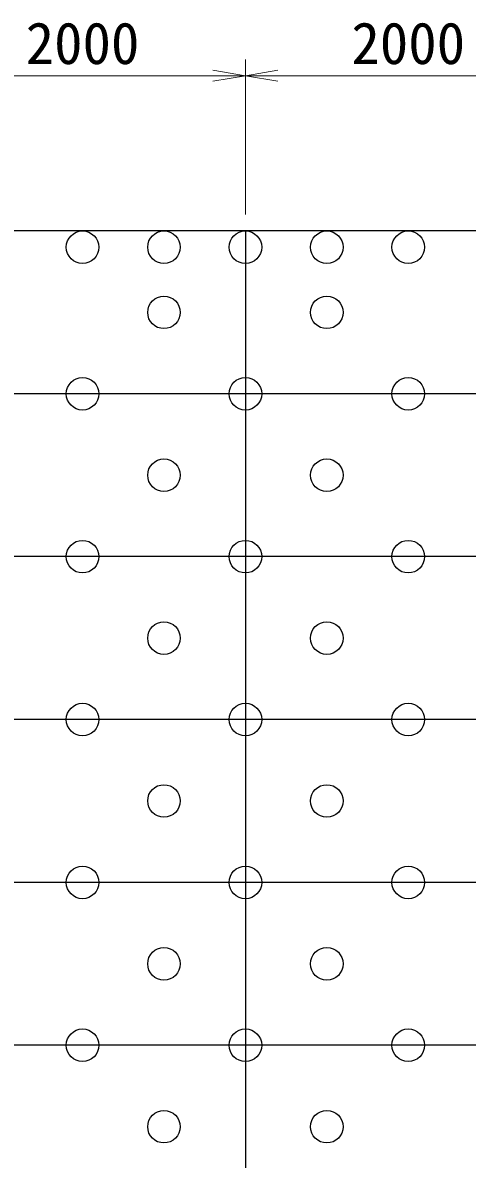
# Model space of a CAD drawing. Units: millimetres, scale not verified. Extents: x 690 to 40690, y 684 to 28809.
# Drawn here: x 30334 to 33064, y 13919 to 20898 of the extents above; entities that cross this region are included whole.
import ezdxf
from ezdxf.enums import TextEntityAlignment as Align

# ---------------------------------------------------------------- set-up
doc = ezdxf.new("R2010")
doc.units = ezdxf.units.MM
doc.header["$LTSCALE"] = 100
doc.layers.add('C-STR', color=1, linetype='Continuous', lineweight=25)
doc.layers.add('C-STR-DIM', color=1, linetype='Continuous', lineweight=13)
doc.styles.add('ＭＳ ゴシック', font='')
doc.styles.get('ＭＳ ゴシック').set_extended_font_data('MS Gothic')

msp = doc.modelspace()

# ---------------------------------------------------------------- linework, layer by layer
at = {"layer": 'C-STR', "color": 7}
for p, q in [((35701.5, 19619.2), (25701.5, 19619.2)), ((31701.5, 19619.2), (31701.5, 9619.2)), ((35701.5, 18619.2), (25701.5, 18619.2)), ((35701.5, 17619.2), (25701.5, 17619.2)), ((35701.5, 16619.2), (25701.5, 16619.2)), ((35701.5, 15619.2), (25701.5, 15619.2)), ((35701.5, 14619.2), (25701.5, 14619.2))]:
    msp.add_line(p, q, dxfattribs=at)
for centre in [(30701.5, 19519.2), (31201.5, 19519.2), (31701.5, 19519.2), (32201.5, 19519.2), (32701.5, 19519.2), (31201.5, 19119.2), (32201.5, 19119.2), (30701.5, 18619.2), (31701.5, 18619.2), (32701.5, 18619.2), (31201.5, 18119.2), (32201.5, 18119.2), (30701.5, 17619.2), (31701.5, 17619.2), (32701.5, 17619.2), (31201.5, 17119.2), (32201.5, 17119.2), (30701.5, 16619.2), (31701.5, 16619.2), (32701.5, 16619.2), (31201.5, 16119.2), (32201.5, 16119.2), (30701.5, 15619.2), (31701.5, 15619.2), (32701.5, 15619.2), (31201.5, 15119.2), (32201.5, 15119.2), (30701.5, 14619.2), (31701.5, 14619.2), (32701.5, 14619.2), (31201.5, 14119.2), (32201.5, 14119.2)]:
    msp.add_circle(centre, 100, dxfattribs=at)
at = {"layer": 'C-STR-DIM'}
for p, q in [((31701.5, 19719.2), (31701.5, 20672)), ((31701.5, 19719.2), (31701.5, 20672)), ((29701.5, 20572), (31701.5, 20572)), ((31701.5, 20572), (33701.5, 20572))]:
    msp.add_line(p, q, dxfattribs=at)
for points in [[(31501.5, 20538.6), (31701.5, 20572), (31501.5, 20605.3)], [(31901.5, 20605.3), (31701.5, 20572), (31901.5, 20538.6)]]:
    msp.add_lwpolyline(points, dxfattribs=at)

# ---------------------------------------------------------------- texts
at = {"layer": 'C-STR-DIM', "color": 7, "style": 'ＭＳ ゴシック'}
for p in [(30701.5, 20772), (32701.5, 20772)]:
    msp.add_text('2000', height=256.6, dxfattribs=at).set_placement(p, align=Align.MIDDLE_CENTER)

doc.saveas('drawing.dxf')
